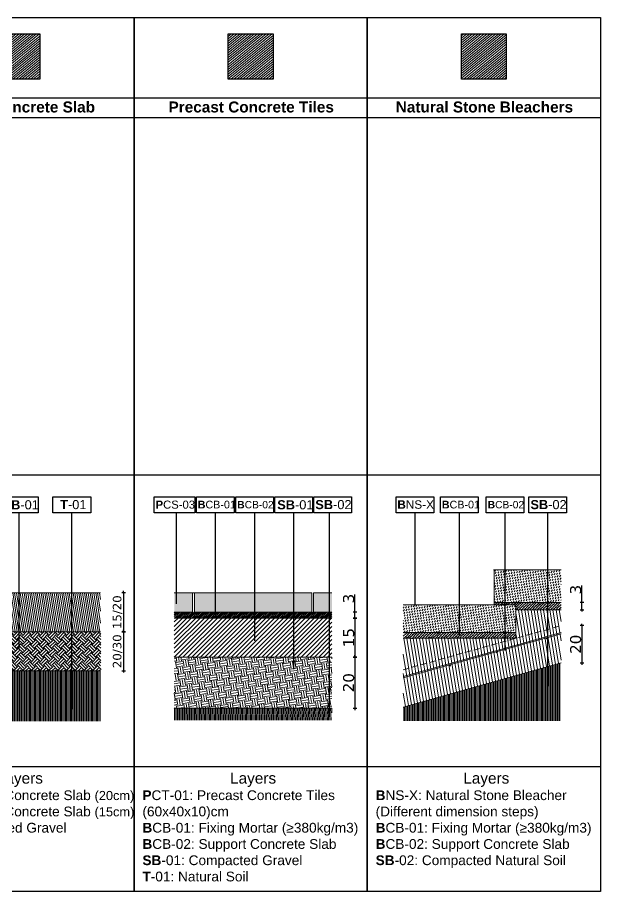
# Model space of a CAD drawing. Header units: metres. Extents: x -3261 to 8022, y -619 to 1849.
# Drawn here: x -1774.6 to -1535.7, y 842.2 to 1200.6 of the extents above; entities that cross this region are included whole.
import ezdxf

# ---------------------------------------------------------------- set-up
doc = ezdxf.new("R2010")
doc.units = ezdxf.units.M
doc.header["$MEASUREMENT"] = 0
doc.header["$PDMODE"] = 34
doc.header["$PDSIZE"] = 1
doc.linetypes.add('HIDDEN', pattern=[0.375, 0.25, -0.125])
for name, color, linetype in [('0-TX-1_25', 7, 'Continuous'), ('01-TX', 7, 'Continuous'), ('02-L-Caratula', 252, 'Continuous'), ('0_Planta_Cotas', 251, 'Continuous'), ('A-KEYPLAN', 7, 'Continuous'), ('A-KEYPLAN_HATCH', 7, 'Continuous'), ('A_TEXT_2', 7, 'Continuous'), ('COTAUX', 7, 'Continuous')]:
    doc.layers.add(name, color=color, linetype=linetype)
for name, color, linetype, lineweight, true_color in [('03-TR-Paviment_06_In-Situ Concrete Slab¡', 7, 'Continuous', 5, 0xe8e6e3), ('03-TR-Paviment_07_Precast Concrete Blocks', 7, 'Continuous', 5, 0xe7ddd0), ('03-TR-Paviment_08_Natural Stone Bleachers', 7, 'Continuous', 5, 0xbcab76), ('03-TR-Paviment_08_Precasted Concrete Blocks', 7, 'Continuous', 5, 0xf7e0cf)]:
    doc.layers.add(name, color=color, linetype=linetype, lineweight=lineweight, true_color=true_color)
for name, color, linetype, lineweight in [('1-CM', 7, 'Continuous', 0), ('2-formigó', 4, 'Continuous', 0), ('2-metall', 5, 'Continuous', 0), ('3-TR Formigó', 252, 'Continuous', 0), ('3-TR Seleccionat', 44, 'Continuous', 0), ('3-TR Tot-u', 37, 'Continuous', 0)]:
    doc.layers.add(name, color=color, linetype=linetype, lineweight=lineweight)
doc.layers.add('EIT_3 TR sorra', color=7, linetype='Continuous', true_color=0xd8ceb0)
doc.styles.add('E500', font='verdana.ttf', dxfattribs={"height": 1})
doc.styles.get("Standard").update_dxf_attribs({"font": 'arial.ttf'})
doc.dimstyles.new('E500', dxfattribs={"dimscale": 0.03, "dimtxt": 30, "dimasz": 1, "dimexe": 0.1, "dimexo": 1, "dimgap": 8, "dimtad": 1, "dimzin": 0, "dimdsep": 46, "dimtxsty": 'E500', "dimblk1": 'LINCOT500', "dimblk2": 'LINCOT500', "dimsah": 1, "dimcen": 0.1, "dimdle": 0.1, "dimse1": 1, "dimse2": 1, "dimclrt": 256, "dimadec": 0, "dimazin": 0, "dimtfac": 0.01538461538461539, "dimtofl": 0, "dimtmove": 0, "dimatfit": 3, "dimldrblk": 'LINCOT500', "dimfxl": 1, "dimtolj": 1, "dimtzin": 0, "dimarcsym": 0})
pattern_1 = [(39.03168665226077, (0, 0), (-0.4723125636019482, 0.5825983541546917), [])]

# ---------------------------------------------------------------- blocks, each defined once
blk = doc.blocks.new('PCS01')
at = {"layer": 'A-KEYPLAN_HATCH'}
blk.add_lwpolyline([(0.0004736707778647542, 0.005476596618362195), (0.01436875248327851, 0.005476596617907448), (0.01436875248327851, -6.11366512970335e-12), (0.0004736707778647542, -5.886291454260117e-12)], close=True, dxfattribs=at)
at = {"layer": 'A_TEXT_2', "insert": (-0.0008830002981907738, 0.004310591516197764), "char_height": 0.002875, "attachment_point": 1}
blk.add_mtext_dynamic_manual_height_columns('\\pi0.00186;{\\fArial|b1|i0|c0|p34;P}CS-01', width=0.01674620840137062, gutter_width=0.01725, heights=[0], dxfattribs=at)
blk = doc.blocks.new('PCS02')
at = {"layer": 'A-KEYPLAN_HATCH'}
blk.add_lwpolyline([(-0.0005425331182777882, 0.005476596624248598), (0.01336875255219638, 0.00547659662379385), (0.01336875255219638, -2.272626531407695e-13), (-0.0005425331182777882, 1.110223024625157e-16)], close=True, dxfattribs=at)
at = {"layer": 'A_TEXT_2', "insert": (-0.001915375827312495, 0.004310591522084167), "char_height": 0.002875, "attachment_point": 1}
blk.add_mtext_dynamic_manual_height_columns('\\pi0.00159;{\\fArial|b1|i0|c0|p34;P}CS-02', width=0.01674620840137062, gutter_width=0.01725, heights=[0], dxfattribs=at)
blk = doc.blocks.new('hatch keyplan 2')
at = {"layer": 'A-KEYPLAN_HATCH'}
blk.add_lwpolyline([(0, 0.005476596624248486), (0.012874798693294, 0.005476596623793739), (0.012874798693294, -2.273736754432321e-13), (0, 0)], close=True, dxfattribs=at)
blk = doc.blocks.new('hatch keyplan')
at = {"layer": 'A-KEYPLAN_HATCH'}
blk.add_blockref('hatch keyplan 2', (1.430579833341536, 0.8521467901477053), dxfattribs=at)
blk = doc.blocks.new('SB-01')
at = {"layer": 'A-KEYPLAN_HATCH'}
blk.add_blockref('hatch keyplan', (-1.430579833341536, -0.8521467901477053), dxfattribs=at)
at = {"layer": 'A_TEXT_2', "insert": (-0.002606513335220794, 0.004355893464980998), "char_height": 0.003125, "attachment_point": 1}
blk.add_mtext_dynamic_manual_height_columns('\\pi0.00339;{\\fArial|b1|i0|c0|p34;SB}-01', width=0.01820240043627241, gutter_width=0.01875, heights=[0], dxfattribs=at)
blk = doc.blocks.new('T-01')
at = {"layer": 'A-KEYPLAN_HATCH'}
blk.add_blockref('hatch keyplan', (-1.430579833341536, -0.8521467901477053), dxfattribs=at)
at = {"layer": 'A_TEXT_2', "insert": (-0.002606513203516147, 0.00441980431227762), "char_height": 0.003125, "attachment_point": 1}
blk.add_mtext_dynamic_manual_height_columns('\\pi0.00506;{\\fArial|b1|i0|c0|p34;T}-01', width=0.01820240043627241, gutter_width=0.01875, heights=[0], dxfattribs=at)
blk = doc.blocks.new('LINCOT500')
for p, q in [((0, -24.99990426003608), (0, 25.00009573996387)), ((9.237055564881302e-13, 9.573996393896778e-05), (25.00000000000128, 9.573996393896778e-05))]:
    blk.add_line(p, q)
at = {"const_width": 4.6875}
blk.add_lwpolyline([(8.838834504061197, -8.838739285639491), (-8.838834876591932, 8.838930393035184)], dxfattribs=at)
at = {"layer": 'COTAUX'}
blk.add_line((0, 0), (-3.124999999999787, 0), dxfattribs=at)
blk = doc.blocks.new('*D169')
at = {"layer": '0_Planta_Cotas', "color": 0, "lineweight": -2, "transparency": 16777216}
blk.add_line((91.23735418824452, -254.4381201315481), (91.23735418824452, -270.378120151012), dxfattribs=at)
at = {"layer": 'Defpoints', "color": 0, "transparency": 16777216}
for p in [(81.79689673021974, -254.4081201315481), (81.79689673021974, -270.408120151012), (91.23735418824452, -270.408120151012)]:
    blk.add_point(p, dxfattribs=at)
at = {"layer": '0_Planta_Cotas', "color": 0, "lineweight": -2, "transparency": 16777216, "xscale": 0.03, "yscale": 0.03, "zscale": 0.03}
for p, rotation in [((91.23735418824452, -254.4081201315481), 90), ((91.23735418824452, -270.408120151012), 270)]:
    blk.add_blockref('LINCOT500', p, dxfattribs=dict(at, rotation=rotation))
at = {"layer": '0_Planta_Cotas', "transparency": 16777216, "insert": (88.81132329502752, -262.4081201412801), "char_height": 1, "width": 0.1098556077904634, "attachment_point": 5, "rotation": 90, "style": 'E500'}
blk.add_mtext('\\A1;{\\H3.5x;15/20}', dxfattribs=at)
blk = doc.blocks.new('*D170')
at = {"layer": '0_Planta_Cotas', "color": 0, "lineweight": -2, "transparency": 16777216}
blk.add_line((91.23735418824474, -270.438120912196), (91.23735418824474, -286.3781203704236), dxfattribs=at)
at = {"layer": 'Defpoints', "color": 0, "transparency": 16777216}
for p in [(81.79689673021974, -270.4081209121961), (81.79689673021974, -286.4081203704236), (91.23735418824474, -286.4081203704236)]:
    blk.add_point(p, dxfattribs=at)
at = {"layer": '0_Planta_Cotas', "color": 0, "lineweight": -2, "transparency": 16777216, "xscale": 0.03, "yscale": 0.03, "zscale": 0.03}
for p, rotation in [((91.23735418824474, -270.4081209121961), 90), ((91.23735418824474, -286.4081203704236), 270)]:
    blk.add_blockref('LINCOT500', p, dxfattribs=dict(at, rotation=rotation))
at = {"layer": '0_Planta_Cotas', "transparency": 16777216, "insert": (88.81132329502773, -278.4081206413098), "char_height": 1, "attachment_point": 5, "rotation": 90, "style": 'E500'}
blk.add_mtext('\\A1;{\\H3.5x;20/30}', dxfattribs=at)
blk = doc.blocks.new('PCB01')
at = {"layer": 'A-KEYPLAN_HATCH'}
blk.add_lwpolyline([(0.0004898421466350555, 0.005476596618362084), (0.01436875248327851, 0.005476596617907337), (0.01436875248327851, -6.113776152005812e-12), (0.0004898421466350555, -5.88640247656258e-12)], close=True, dxfattribs=at)
at = {"layer": 'A_TEXT_2', "insert": (-0.0005212437884620318, 0.004221937593777891), "char_height": 0.00275, "attachment_point": 1}
blk.add_mtext_dynamic_manual_height_columns('\\pi0.00151;{\\fArial|b1|i0|c0|p34;P}CS-03', width=0.01601811238391973, gutter_width=0.0165, heights=[0], dxfattribs=at)
blk = doc.blocks.new('B-CB02')
at = {"layer": 'A-KEYPLAN_HATCH'}
blk.add_blockref('hatch keyplan', (-1.430579833341536, -0.8521467901477053), dxfattribs=at)
at = {"layer": 'A_TEXT_2', "insert": (-0.0007977308478888112, 0.004087061300781514), "char_height": 0.0025, "attachment_point": 1}
blk.add_mtext_dynamic_manual_height_columns('\\pi0.00129;{\\fArial|b1|i0|c0|p34;B}CB-02', width=0.01456192034901793, gutter_width=0.015, heights=[0], dxfattribs=at)
blk = doc.blocks.new('B-CB01')
at = {"layer": 'A-KEYPLAN_HATCH'}
blk.add_blockref('hatch keyplan', (-1.430579833341536, -0.8521467901477052), dxfattribs=at)
at = {"layer": 'A_TEXT_2', "insert": (-0.001159487357616872, 0.00417387037337718), "char_height": 0.002625, "attachment_point": 1}
blk.add_mtext_dynamic_manual_height_columns('\\pi0.00159;{\\fArial|b1|i0|c0|p34;B}CB-01', width=0.01529001636646883, gutter_width=0.01575, heights=[0], dxfattribs=at)
blk = doc.blocks.new('SB-02')
at = {"layer": 'A-KEYPLAN_HATCH'}
blk.add_blockref('hatch keyplan', (-1.430579833341138, -0.8521467901475916), dxfattribs=at)
at = {"layer": 'A_TEXT_2', "insert": (-0.002606513203118243, 0.004419804312391307), "char_height": 0.003125, "attachment_point": 1}
blk.add_mtext_dynamic_manual_height_columns('\\pi0.00311;{\\fArial|b1|i0|c0|p34;SB}-02', width=0.01820240043627241, gutter_width=0.01875, heights=[0], dxfattribs=at)
blk = doc.blocks.new('*D171')
at = {"layer": '0_Planta_Cotas', "color": 0, "lineweight": -2, "transparency": 16777216}
blk.add_line((90.5026914578831, -264.8381202530854), (90.5026914578831, -280.7781202449913), dxfattribs=at)
at = {"layer": 'Defpoints', "color": 0, "transparency": 16777216}
for p in [(81.15259355833595, -264.8081202530855), (81.06223399928294, -280.8081202449912), (90.5026914578831, -280.8081202449912)]:
    blk.add_point(p, dxfattribs=at)
at = {"layer": '0_Planta_Cotas', "color": 0, "lineweight": -2, "transparency": 16777216, "xscale": 0.03, "yscale": 0.03, "zscale": 0.03}
for p, rotation in [((90.5026914578831, -264.8081202530855), 90), ((90.5026914578831, -280.8081202449912), 270)]:
    blk.add_blockref('LINCOT500', p, dxfattribs=dict(at, rotation=rotation))
at = {"layer": '0_Planta_Cotas', "transparency": 16777216, "insert": (87.9582925324297, -272.8081202490383), "char_height": 1, "attachment_point": 5, "rotation": 90, "style": 'E500'}
blk.add_mtext('\\A1;{\\H4.5x;15}', dxfattribs=at)
blk = doc.blocks.new('*D172')
at = {"layer": '0_Planta_Cotas', "color": 0, "lineweight": -2, "transparency": 16777216}
blk.add_line((90.50269145788333, -280.8381202449912), (90.50269145788334, -301.7781202077853), dxfattribs=at)
at = {"layer": 'Defpoints', "color": 0, "transparency": 16777216}
for p in [(81.06223399928294, -280.8081202449912), (81.0622339998292, -301.8081202077852), (90.50269145788334, -301.8081202077852)]:
    blk.add_point(p, dxfattribs=at)
at = {"layer": '0_Planta_Cotas', "color": 0, "lineweight": -2, "transparency": 16777216, "xscale": 0.03, "yscale": 0.03, "zscale": 0.03}
for p, rotation in [((90.50269145788333, -280.8081202449912), 90), ((90.50269145788334, -301.8081202077852), 270)]:
    blk.add_blockref('LINCOT500', p, dxfattribs=dict(at, rotation=rotation))
at = {"layer": '0_Planta_Cotas', "transparency": 16777216, "insert": (87.91900441960252, -291.3081202263882), "char_height": 1, "width": 0.2033254247487074, "attachment_point": 5, "rotation": 90, "style": 'E500'}
blk.add_mtext('\\A1;{\\H4.5x;20}', dxfattribs=at)
blk = doc.blocks.new('*D173')
at = {"layer": '0_Planta_Cotas', "color": 0, "lineweight": -2, "transparency": 16777216}
for p, q in [((90.5026914578831, -262.4081200363512), (90.5026914578831, -255.0857495385215)), ((90.5026914578831, -264.7781202530775), (90.5026914578831, -262.4381200363512))]:
    blk.add_line(p, q, dxfattribs=at)
at = {"layer": 'Defpoints', "color": 0, "transparency": 16777216}
for p in [(81.0622340005496, -264.8081202530774), (81.08489387274793, -262.4081200363512), (90.5026914578831, -264.8081202530774)]:
    blk.add_point(p, dxfattribs=at)
at = {"layer": '0_Planta_Cotas', "color": 0, "lineweight": -2, "transparency": 16777216, "xscale": 0.03, "yscale": 0.03, "zscale": 0.03}
for p, rotation in [((90.5026914578831, -262.4081200363512), 90), ((90.5026914578831, -264.8081202530774), 270)]:
    blk.add_blockref('LINCOT500', p, dxfattribs=dict(at, rotation=rotation))
at = {"layer": '0_Planta_Cotas', "transparency": 16777216, "insert": (87.91900441960229, -256.8081202571245), "char_height": 1, "attachment_point": 5, "rotation": 90, "style": 'E500'}
blk.add_mtext('\\A1;{\\H4.5x;3}', dxfattribs=at)
blk = doc.blocks.new('*D174')
at = {"layer": '0_Planta_Cotas', "color": 0, "lineweight": -2, "transparency": 16777216}
for p, q in [((87.9673007744187, -258.3895964770713), (87.9673007744187, -251.4207314669974)), ((87.9673007744187, -261.3595964770801), (87.9673007744187, -258.4195964770713))]:
    blk.add_line(p, q, dxfattribs=at)
at = {"layer": 'Defpoints', "color": 0, "transparency": 16777216}
for p in [(79.43128202588494, -261.3895964770801), (79.61720287510914, -258.3895964770713), (87.9673007744187, -261.3895964770801)]:
    blk.add_point(p, dxfattribs=at)
at = {"layer": '0_Planta_Cotas', "color": 0, "lineweight": -2, "transparency": 16777216, "xscale": 0.03, "yscale": 0.03, "zscale": 0.03}
for p, rotation in [((87.9673007744187, -258.3895964770713), 90), ((87.9673007744187, -261.3895964770801), 270)]:
    blk.add_blockref('LINCOT500', p, dxfattribs=dict(at, rotation=rotation))
at = {"layer": '0_Planta_Cotas', "transparency": 16777216, "insert": (85.38361373613789, -253.1431021856005), "char_height": 1, "attachment_point": 5, "rotation": 90, "style": 'E500'}
blk.add_mtext('\\A1;{\\H4.5x;3}', dxfattribs=at)
blk = doc.blocks.new('*D175')
at = {"layer": '0_Planta_Cotas', "color": 0, "lineweight": -2, "transparency": 16777216}
blk.add_line((87.96730077441833, -267.9341939924143), (87.96730077441833, -283.1657714408123), dxfattribs=at)
at = {"layer": 'Defpoints', "color": 0, "transparency": 16777216}
for p in [(79.43128202588494, -267.9041939924143), (79.5268433163649, -283.1957714408122), (87.96730077441833, -283.1957714408122)]:
    blk.add_point(p, dxfattribs=at)
at = {"layer": '0_Planta_Cotas', "color": 0, "lineweight": -2, "transparency": 16777216, "xscale": 0.03, "yscale": 0.03, "zscale": 0.03}
for p, rotation in [((87.96730077441833, -267.9041939924143), 90), ((87.96730077441833, -283.1957714408122), 270)]:
    blk.add_blockref('LINCOT500', p, dxfattribs=dict(at, rotation=rotation))
at = {"layer": '0_Planta_Cotas', "transparency": 16777216, "insert": (85.38361373613752, -275.5499827166132), "char_height": 1, "attachment_point": 5, "rotation": 90, "style": 'E500'}
blk.add_mtext('\\A1;{\\H4.5x;20}', dxfattribs=at)
blk = doc.blocks.new('Ficha técnica P_07')
at = {"layer": '03-TR-Paviment_06_In-Situ Concrete Slab¡', "linetype": 'Continuous'}
h = blk.add_hatch(dxfattribs=at)
h.set_pattern_fill('ANSI31', color=256, scale=6, angle=-5.968313347739229)
h.set_pattern_definition(pattern_1)
h.paths.add_polyline_path([(38.60341540301081, -25.27041082219308), (56.95463819801128, -25.2704098232215), (56.95463920472505, -43.75392342992224), (38.60341640972459, -43.75392442835449)])
at = {"layer": '03-TR-Paviment_06_In-Situ Concrete Slab¡'}
h = blk.add_hatch(dxfattribs=at)
h.set_pattern_fill('ANSI31', color=256, scale=0.24, angle=234.1752438963392, style=0)
h.set_pattern_definition([(279.1752438963392, (-35285866.91538367, -52067423.28551557), (0.7522504032996635, 0.1215044473897709), [])])
h.paths.add_polyline_path([(17.15388015047483, -254.4081208815999), (17.15388015047483, -270.4081200996149), (81.79689673021971, -270.4081201472223), (81.79689673021949, -254.4081209624643)])
at = {"layer": '3-TR Seleccionat'}
h = blk.add_hatch(dxfattribs=at)
h.set_pattern_fill('ANSI31', color=256, scale=0.16, angle=45, style=0)
h.set_pattern_definition([(90, (-140.0669313567096, 245.8421304473286), (-0.508, 1.040834085586084e-16), [])])
h.paths.add_polyline_path([(17.15388015047483, -286.4081210036509), (17.15388015047483, -307.1020881038003), (81.79689673021971, -307.1020881038002), (81.79689673021971, -286.4081199759231)])
at = {"layer": '3-TR Tot-u'}
h = blk.add_hatch(dxfattribs=at)
h.set_pattern_fill('EARTH', color=256, scale=0.4, angle=-80.8247561036608, style=0)
h.set_pattern_definition([(44.99999999520011, (-21562453.83270782, 59084705.29365533), (3.009248406016241e-10, 3.592102448427661), [2.54, -2.54]), (44.99999999520011, (-21562454.50622704, 59084705.96717453), (3.009248406016241e-10, 3.592102448427661), [2.54, -2.54]), (44.99999999520011, (-21562455.17974624, 59084706.64069373), (3.009248406016241e-10, 3.592102448427661), [2.54, -2.54]), (134.9999999952001, (-21562455.17974624, 59084707.08970655), (-3.592102448427661, 3.009248406016241e-10), [2.54, -2.54]), (134.9999999952001, (-21562454.50622704, 59084707.76322576), (-3.592102448427661, 3.009248406016241e-10), [2.54, -2.54]), (134.9999999952001, (-21562453.83270782, 59084708.43674497), (-3.592102448427661, 3.009248406016241e-10), [2.54, -2.54])])
h.paths.add_polyline_path([(17.15388015047483, -270.4081200081419), (17.15388015047483, -286.4081210229402), (81.79689673021949, -286.4081200457565), (81.79689673021949, -270.4081197344893)])
at = {"layer": '0-TX-1_25', "elevation": 0.03247032720322175}
for points in [[(48.46730373910668, -277.4716231437797), (48.46730373910668, -221.697676889091)], [(70.04396489588612, -302.2107863722795), (70.04396489588612, -221.697676889091)], [(25.3253574352957, -260.318430743866), (25.32535743506357, -228.2695928380482)]]:
    blk.add_lwpolyline(points, dxfattribs=at)
at = {"layer": '02-L-Caratula'}
for points in [[(95.55805393646006, -18.51216679201207), (95.55805393646006, -376.9442998123841), (0, -376.9442998124814), (0, -18.51216679201201)], [(0, -18.51216679201207), (95.55805393646006, -18.51216679201207)], [(0, -51.51216679201207), (95.55805393646006, -51.51216679201207)], [(0, -59.51216679201207), (95.55805393646006, -59.51216679201207)], [(0, -206.0121667920121), (95.55805393646006, -206.0121667920121)], [(0, -325.6533316745667), (95.55805393646006, -325.6533316745667)]]:
    blk.add_lwpolyline(points, dxfattribs=at)
at = {"layer": '1-CM'}
blk.add_line((17.15388015047483, -286.4081196452928, -0.10561942653216), (81.79689673021971, -286.4081203704235, -0.10561942653216), dxfattribs=at)
at = {"layer": '2-formigó'}
for p, q in [((81.79689673021971, -254.408120131548, -0.10561942653216), (17.15388015047483, -254.4081200462597, -0.10561942653216)), ((81.79689673021971, -254.4081209697383, -0.10561942653216), (17.15388015047483, -254.40812088445, -0.10561942653216)), ((81.79689673021971, -270.4081201510119, -0.10561942653216), (17.15388015047483, -270.4081200958253, -0.10561942653216)), ((81.79689673021971, -270.408120912196, -0.10561942653216), (17.15388015047483, -270.408120912196, -0.10561942653216))]:
    blk.add_line(p, q, dxfattribs=at)
at = {"layer": 'A-KEYPLAN'}
blk.add_lwpolyline([(38.60341540280857, -25.27041082145201), (56.95463819821353, -25.27040982396256), (56.95463920452281, -43.75392342918117), (38.60341640992684, -43.75392442909556)], close=True, dxfattribs=at)
at = {"color": 244, "true_color": 0x991b1e}
for name, p, xscale, yscale, zscale in [('SB-01', (40.7424245231354, -221.6976768889545, 0.03247032720322175), 1199.999999999206, 1199.999999999206, 1199.999999999206), ('T-01', (62.31908567991483, -221.6976768889545, 0.03247032720322175), 1199.999999999206, 1199.999999999206, 1199.999999999206), ('PCS02', (17.60047827659116, -228.269592837912, 0.03247032720322175), 1199.999991067185, 1199.999991067185, 1199.999991067185)]:
    blk.add_blockref(name, p, dxfattribs=dict(at, xscale=xscale, yscale=yscale, zscale=zscale))
at = {"layer": 'A-KEYPLAN_HATCH', "xscale": 1199.999999999206, "yscale": 1199.999999999206, "zscale": 1199.999999999206}
blk.add_blockref('PCS01', (16.40047812444194, -221.697676930808, 0.03247032720322175), dxfattribs=at)
at = {"layer": '01-TX', "attachment_point": 1, "rotation": 2.668042644536231e-08}
for s, width, insert, char_height in [('\\pi12.92083;{\\fArial|b1|i0|c0|p34;In Situ Concrete Slab}', 88.39349454635392, (3.414559406272474, -52.96725788558706), 4.5), ('\\pi35.91163,t80.91163;Layers', 89.9890215274158, (3.414559406277021, -328.2000644198506), 4.5), ('{\\fArial|b1|i0|c0|p34;P}CS-01: In Situ Concrete Slab {\\H0.9375x;(20cm) \\P\\fArial|b1|i0|c0|p34;\\H1.06667x;P}CS-02: In Situ Concrete Slab {\\H0.9375x;(15cm)\\P\\fArial|b1|i0|c0|p34;\\H1.06667x;SB}-01: Compacted Gravel\\P{\\fArial|b1|i0|c0|p34;T}-01: Natural Soil', 94.28776509333188, (2.33987395912618, -335.4500644198506), 4)]:
    blk.add_mtext_dynamic_manual_height_columns(s, width=width, gutter_width=1, heights=[0], dxfattribs=dict(at, insert=insert, char_height=char_height))
at = {"layer": '0_Planta_Cotas'}
dim = blk.add_linear_dim(base=(91.23735418824452, -270.408120151012, -0.10561942653216), p1=(81.79689673021971, -254.408120131548, -0.10561942653216), p2=(81.79689673021971, -270.4081201510119, -0.10561942653216), angle=90, text='{\\H3.5x;15/20}', dimstyle='E500', dxfattribs=at)
dim.commit()
dim.dimension.update_dxf_attribs({"geometry": '*D169', "text_midpoint": (91.23735418824444, -262.4081201412801, -0.10561942653216), "dimtype": 160})
dim = blk.add_linear_dim(base=(91.23735418824474, -286.4081203704236, -0.10561942653216), p1=(81.79689673021971, -270.408120912196, -0.10561942653216), p2=(81.79689673021971, -286.4081203704235, -0.10561942653216), angle=90, text='{\\H3.5x;20/30}', dimstyle='E500', override={"dimtmove": 1}, dxfattribs=at)
dim.commit()
dim.dimension.update_dxf_attribs({"geometry": '*D170', "text_midpoint": (88.81132329502773, -278.4081206413098, -0.10561942653216)})
blk = doc.blocks.new('Ficha técnica P_08')
at = {"layer": '03-TR-Paviment_07_Precast Concrete Blocks'}
h = blk.add_hatch(color=256, dxfattribs=at)
h.dxf.hatch_style = 1
h.paths.add_polyline_path([(16.46391840770002, -254.4081201315971), (16.46391840770002, -262.4081198867359), (23.97440604084591, -262.4081198736208), (23.97440602687607, -254.4081201315971)])
h = blk.add_hatch(color=256, dxfattribs=at)
h.dxf.hatch_style = 1
h.paths.add_polyline_path([(72.77440614022385, -254.4081201776103), (24.77440614022385, -254.4081201776103), (24.77440611694078, -262.408120003453), (72.77440615419368, -262.4081199196339)])
h = blk.add_hatch(color=256, dxfattribs=at)
h.dxf.hatch_style = 1
h.paths.add_polyline_path([(81.0848938727479, -262.4081200363511), (81.0848938727479, -254.4081202236233), (73.57440625357162, -254.4081202236234), (73.57440623028856, -262.4081200494661)])
at = {"layer": '03-TR-Paviment_08_Precasted Concrete Blocks', "linetype": 'Continuous'}
h = blk.add_hatch(dxfattribs=at)
h.set_pattern_fill('ANSI31', color=256, scale=6, angle=-5.968313347739229)
h.set_pattern_definition(pattern_1)
h.paths.add_polyline_path([(38.603415400182, -25.27041082219308), (56.95463819518247, -25.2704098232215), (56.95463920755387, -43.75392342992224), (38.6034164125534, -43.75392442835449)])
at = {"layer": '3-TR Formigó'}
h = blk.add_hatch(dxfattribs=at)
h.set_pattern_fill('ANSI31', color=256, scale=4, style=0)
h.set_pattern_definition([(45, (269984.9318929564, -738380.930217382), (-0.3535533905932738, 0.3535533905932738), [])])
h.paths.add_polyline_path([(16.46391840304307, -262.4081199602645), (16.46391840771912, -264.8081202478885), (81.08489387276745, -264.8081202478884), (81.0848938680914, -262.4081199628224)])
h = blk.add_hatch(dxfattribs=at)
h.set_pattern_fill('ANSI31', color=256, scale=0.4, angle=-125.8247561036608, style=0)
h.set_pattern_definition([(44.99999999520011, (35816.00791535973, 11829.27445437767), (-0.8980256120316841, 0.8980256121821464), [])])
h.paths.add_polyline_path([(16.46391840769979, -264.808120254883), (16.46391840769979, -280.8081202394503), (81.08489387274813, -280.8081202394502), (81.08489387274813, -264.8081202574409)])
at = {"layer": '3-TR Seleccionat'}
h = blk.add_hatch(dxfattribs=at)
h.set_pattern_fill('ANSI31', color=256, scale=0.16, angle=45, style=0)
h.set_pattern_definition([(90, (-35286271.62124979, -52067214.20390525), (-0.508, 1.040834085586084e-16), [])])
h.paths.add_polyline_path([(16.46391840769979, -301.8081202077851), (16.46391840769979, -306.619067124456), (81.0848938727479, -306.6190671244561), (81.0848938727479, -301.8081202077851)])
at = {"layer": '3-TR Tot-u'}
h = blk.add_hatch(dxfattribs=at)
h.set_pattern_fill('EARTH', color=256, scale=0.4, angle=-80.8247561036608, style=0)
h.set_pattern_definition([(279.1752438963392, (-169.5755947504174, -296.8081202077851), (2.912516168964781, -2.102486519699643), [2.54, -2.54]), (279.1752438963392, (-168.6352817464601, -296.6562396473423), (2.912516168964781, -2.102486519699643), [2.54, -2.54]), (279.1752438963392, (-167.6949687425029, -296.5043590868995), (2.912516168964781, -2.102486519699643), [2.54, -2.54]), (9.175243896339197, (-167.330904219484, -296.7671699076132), (2.102486519699643, 2.912516168964781), [2.54, -2.54]), (9.175243896339197, (-167.1790236636978, -297.7074829115704), (2.102486519699643, 2.912516168964781), [2.54, -2.54]), (9.175243896339197, (-167.027143103255, -298.6477959155277), (2.102486519699643, 2.912516168964781), [2.54, -2.54])])
h.paths.add_polyline_path([(16.46391840769979, -280.8081202444015), (16.46391840769979, -301.8081201888581), (81.0848938727479, -301.8081202267121), (81.0848938727479, -280.8081153462635), (74.45440472060568, -280.8081147171727), (74.45440631780843, -280.8081202580765)])
at = {"layer": '0-TX-1_25', "elevation": -0.10561942653216}
for points in [[(17.42170457389625, -258.9583000344978), (17.42170457389602, -221.6976768887366)], [(33.26957674410652, -221.6976768891462), (33.26957674410652, -263.7441320982762)], [(49.41649275260465, -274.1627135465355), (49.41649275260443, -221.6976768887366)], [(65.4415040083536, -285.8006523152258), (65.44150400835338, -221.6976768887366)], [(80.01935897901899, -303.8984164800495), (80.01935897901876, -221.6976768887366)]]:
    blk.add_lwpolyline(points, dxfattribs=at)
at = {"layer": '02-L-Caratula'}
for points in [[(95.55805393646006, -18.51216679201207), (95.55805393646006, -376.9442998123841), (0, -376.9442998124814), (0, -18.51216679201201)], [(0, -18.51216679201206), (95.55805393646006, -18.51216679201206)], [(0, -51.51216679201207), (95.55805393646006, -51.51216679201207)], [(0, -59.51216679201207), (95.55805393646006, -59.51216679201207)], [(0, -206.0121667920121), (95.55805393646006, -206.0121667920121)], [(0, -325.6533316745667), (95.55805393646006, -325.6533316745667)]]:
    blk.add_lwpolyline(points, dxfattribs=at)
at = {"layer": '1-CM'}
blk.add_line((81.0848938727479, -301.8081202077851, -0.10561942653216), (16.46391840769979, -301.8081202077851, -0.10561942653216), dxfattribs=at)
at = {"layer": '2-formigó'}
for p, q in [((81.0848938727479, -264.80812025308, -0.10561942653216), (16.46391840769979, -264.8081202479642, -0.10561942653216)), ((81.0848938727479, -280.8081202449938, -0.10561942653216), (16.46391840769979, -280.8081202373201, -0.10561942653216))]:
    blk.add_line(p, q, dxfattribs=at)
at = {"layer": '2-formigó', "elevation": -0.10561942653216}
for points in [[(23.97440602687607, -254.4081201315971), (16.46391840769979, -254.4081201315971)], [(16.46391840769979, -262.4081198867358), (23.97440604084591, -262.4081198736208), (23.97440612550895, -254.4081201790073)], [(24.77440614022385, -254.4081201776103), (23.97440612550895, -254.4081201790073)], [(72.77440614022385, -254.4081201776103), (24.77440614022385, -254.4081201776103), (24.77440611694078, -262.408120003453), (72.77440615419368, -262.4081199196339), (72.77440623887128, -254.4081202250204)], [(81.0848938727479, -254.4081202236234), (73.57440625357162, -254.4081202236234), (73.57440623028856, -262.4081200494661), (81.0848938727479, -262.4081200363511)]]:
    blk.add_lwpolyline(points, dxfattribs=at)
at = {"layer": 'A-KEYPLAN'}
blk.add_lwpolyline([(38.60341540280857, -25.27041082145201), (56.95463819821353, -25.27040982396256), (56.95463920452281, -43.75392342918117), (38.60341640992684, -43.75392442909556)], close=True, dxfattribs=at)
at = {"color": 244, "true_color": 0x991b1e}
for name, p, xscale, yscale, zscale in [('B-CB01', (25.54469752837401, -221.6976768890099, -0.10561942653216), 1199.999999962123, 1199.999999962123, 1199.999999962123), ('B-CB02', (41.69161353687181, -221.6976768886001, -0.10561942653216), 1199.999999962123, 1199.999999962123, 1199.999999962123), ('SB-01', (57.71662479262081, -221.6976768886002, -0.10561942653216), 1199.999999962124, 1199.999999962124, 1199.999999962124), ('SB-02', (73.65225358600664, -221.6976768887366, -0.10561942653216), 1199.999999962115, 1199.999999962115, 1199.999999962115)]:
    blk.add_blockref(name, p, dxfattribs=dict(at, xscale=xscale, yscale=yscale, zscale=zscale))
at = {"layer": 'A-KEYPLAN_HATCH', "xscale": 1199.999999962116, "yscale": 1199.999999962116, "zscale": 1199.999999962116}
blk.add_blockref('PCB01', (7.631120180891628, -221.6976768814002, -0.10561942653216), dxfattribs=at)
at = {"layer": '01-TX', "attachment_point": 1, "rotation": 2.668042644536231e-08}
for s, width, insert, char_height in [('\\pi10.68464;{\\fArial|b1|i0|c0|p34;Precast Concrete Tiles}', 88.39349454635392, (3.414559406272474, -52.96725788558706), 4.5), ('\\pi35.91163,t80.91163;Layers', 89.9890215274158, (3.414559406277021, -328.2000644198506), 4.5), ('{\\fArial|b1|i0|c0|p34;P}CT-01: Precast Concrete Tiles ^I    (60x40x10)cm\\P{\\fArial|b1|i0|c0|p34;B}CB-01: Fixing Mortar (≥380kg/m3) \\P{\\fArial|b1|i0|c0|p34;B}CB-02: Support Concrete Slab\\P{\\fArial|b1|i0|c0|p34;SB}-01: Compacted Gravel\\P{\\fArial|b1|i0|c0|p34;T}-01: Natural Soil', 89.9890215274158, (3.414559406277021, -335.4500644198506), 4)]:
    blk.add_mtext_dynamic_manual_height_columns(s, width=width, gutter_width=1, heights=[0], dxfattribs=dict(at, insert=insert, char_height=char_height))
at = {"layer": '0_Planta_Cotas'}
for base, p1, p2, text, picture, middle in [((90.5026914578831, -264.8081202530774, -0.10561942653216), (81.0848938727479, -262.4081200363511, -0.10561942653216), (81.06223400054957, -264.8081202530773, -0.10561942653216), '{\\H4.5x;3}', '*D173', (90.50269145788302, -256.8081202571245, -0.10561942653216)), ((90.5026914578831, -280.8081202449912, -0.10561942653216), (81.15259355833592, -264.8081202530853, -0.10561942653216), (81.06223399928291, -280.8081202449911, -0.10561942653216), '{\\H4.5x;15}', '*D171', (90.50269145788302, -272.8081202490383, -0.10561942653216))]:
    dim = blk.add_linear_dim(base=base, p1=p1, p2=p2, angle=90, text=text, dimstyle='E500', dxfattribs=at)
    dim.commit()
    dim.dimension.update_dxf_attribs({"geometry": picture, "text_midpoint": middle, "dimtype": 160})
dim = blk.add_linear_dim(base=(90.50269145788334, -301.8081202077852, -0.10561942653216), p1=(81.06223399928291, -280.8081202449911, -0.10561942653216), p2=(81.06223399982917, -301.8081202077851, -0.10561942653216), angle=90, text='{\\H4.5x;20}', dimstyle='E500', override={"dimtmove": 1}, dxfattribs=at)
dim.commit()
dim.dimension.update_dxf_attribs({"geometry": '*D172', "text_midpoint": (87.91900441960252, -291.3081202263882, -0.10561942653216)})
blk = doc.blocks.new('Ficha técnica P_09')
at = {"layer": '03-TR-Paviment_08_Natural Stone Bleachers', "linetype": 'Continuous'}
h = blk.add_hatch(dxfattribs=at)
h.set_pattern_fill('ANSI31', color=256, scale=6, angle=-5.968313347739229)
h.set_pattern_definition(pattern_1)
h.paths.add_polyline_path([(38.60341540611008, -25.27041082219308), (56.95463820111055, -25.2704098232215), (56.95463920162579, -43.75392342992224), (38.60341640662532, -43.75392442835449)])
at = {"layer": '03-TR-Paviment_08_Natural Stone Bleachers'}
h = blk.add_hatch(dxfattribs=at)
h.set_pattern_fill('DASH', color=256, scale=0.24, angle=234, style=0, double=1)
h.set_pattern_definition([(234, (-8560.88409938759, -4464.301711571288), (0.1685785874668452, -1.064363311960575), [0.762, -0.762])])
h.paths.add_polyline_path([(79.43128202588491, -258.3895964770712), (79.43128202588491, -244.9897141818819), (51.99620010327226, -244.9897141818819), (51.99620010327226, -258.3895964770712)])
h = blk.add_hatch(dxfattribs=at)
h.set_pattern_fill('DASH', color=256, scale=0.24, angle=234, style=0, double=1)
h.set_pattern_definition([(234, (-8656.895148576568, -4489.995384027936), (0.1685785874668452, -1.064363311960575), [0.762, -0.762])])
h.paths.add_polyline_path([(14.7073516997109, -259.4426469295199), (14.7073516997109, -270.64120190522), (60.82776996010534, -270.6081624597737), (60.82776996010534, -259.40960748408)])
at = {"layer": '2-metall'}
h = blk.add_hatch(color=256, dxfattribs=at)
edge = h.paths.add_edge_path()
edge.add_arc((73.5898535192132, -273.1086861615931), 0.24, 0, 360)
h = blk.add_hatch(color=256, dxfattribs=at)
edge = h.paths.add_edge_path()
edge.add_arc((73.5898535192132, -273.1086861615931), 0.24, 15.61423291381961, 375.6142329138196)
h = blk.add_hatch(color=256, dxfattribs=at)
edge = h.paths.add_edge_path()
edge.add_arc((53.05215267768972, -278.8484151978355), 0.24, 0, 360)
h = blk.add_hatch(color=256, dxfattribs=at)
edge = h.paths.add_edge_path()
edge.add_arc((33.79025138099996, -284.2315928899352), 0.24, 0, 360)
at = {"layer": '3-TR Formigó'}
h = blk.add_hatch(dxfattribs=at)
h.set_pattern_fill('ANSI31', color=256, scale=0.4, angle=-125.8247561036608, style=0)
h.set_pattern_definition([(279.1752438963392, (-6050.676577247196, -4199.74636058332), (1.253750672166106, 0.2025074123162846), [])])
h.paths.add_polyline_path([(14.70735169971067, -273.083268933713), (14.7073516997109, -301.2783618002559), (79.43128202588491, -283.1897830162154), (79.43128202588503, -261.3996019805801), (60.82776996010523, -261.3996019805799), (61.06546076629047, -273.083268933713)])
at = {"layer": '3-TR Seleccionat'}
h = blk.add_hatch(dxfattribs=at)
h.set_pattern_fill('ANSI31', color=256, scale=0.16, angle=45, style=0)
h.set_pattern_definition([(90, (-6050.676577247196, -4199.74636058332), (-0.508, 0), [])])
h.paths.add_polyline_path([(14.70735169971067, -301.2783618002561), (14.70735169971067, -306.9003541982547), (79.43128202588491, -306.9003541982547), (79.43128202588491, -283.1897830162151)])
at = {"layer": 'EIT_3 TR sorra'}
h = blk.add_hatch(dxfattribs=at)
h.set_pattern_fill('ANSI36', color=256, scale=0.24, style=0, double=1)
h.set_pattern_definition([(45, (-8619.57610353062, -4476.301711571303), (0.404111525448112, 1.481742259976411), [1.905, -0.381, 0, -0.381])])
h.paths.add_polyline_path([(52.01129842448347, -258.3895964770712), (52.02763717669669, -259.4159116660005), (60.82776996010534, -259.40960748408), (60.82776996010534, -261.4043332809389), (79.4334491925725, -261.4043332809389), (79.4161837046737, -258.3895964770712)])
h = blk.add_hatch(dxfattribs=at)
h.set_pattern_fill('ANSI36', color=256, scale=0.24, style=0, double=1)
h.set_pattern_definition([(45, (-8656.895148576568, -4489.995384027936), (0.404111525448112, 1.481742259976411), [1.905, -0.381, 0, -0.381])])
h.paths.add_polyline_path([(14.7073516997109, -270.6832689337189), (14.7073516997109, -273.083268933713), (60.8996942402041, -273.083268933713), (60.8996942402041, -270.6832689337189)])
at = {"layer": '0-TX-1_25', "elevation": -0.10561942653216}
for points in [[(19.56438322400868, -259.4324100115499), (19.55685727561649, -221.6976768887994)], [(37.72888211818963, -272.060434544908), (37.73023794077858, -221.697920590171)], [(56.48072834779236, -278.109628389916), (56.48208417038131, -221.6976768887557)], [(73.96465802235093, -292.687672612723), (73.96601384493988, -221.6976768887557)]]:
    blk.add_lwpolyline(points, dxfattribs=at)
at = {"layer": '02-L-Caratula'}
for points in [[(95.55805393646006, -18.51216679201207), (95.55805393646006, -376.9442998123841), (0, -376.9442998124814), (0, -18.51216679201201)], [(0, -18.51216679201207), (95.55805393646006, -18.51216679201207)], [(0, -51.51216679201207), (95.55805393646006, -51.51216679201207)], [(0, -59.51216679201207), (95.55805393646006, -59.51216679201207)], [(0, -206.0121667920121), (95.55805393646006, -206.0121667920121)], [(0, -325.6533316745667), (95.55805393646006, -325.6533316745667)]]:
    blk.add_lwpolyline(points, dxfattribs=at)
at = {"layer": '1-CM'}
blk.add_line((51.99620010327226, -258.3895964770712, -0.10561942653216), (51.99693534403192, -259.4159336599798, -0.10561942653216), dxfattribs=at)
at = {"layer": '1-CM', "elevation": -0.10561942653216}
for points in [[(51.75850929708713, -244.9897141818819), (79.43128202588491, -244.9897141818819)], [(51.99620010327226, -258.3895964770712), (51.99620010327226, -244.9897141818819), (79.43128202588491, -244.9897141818819)], [(14.7073516997109, -259.4426469295199), (60.82776996010534, -259.40960748408), (60.82776996010534, -270.6832689337189), (14.7073516997109, -270.699788656442)], [(79.43128202588491, -258.3895964770712), (51.99620010327226, -258.3895964770712)], [(79.43128202588491, -261.38959647708), (60.82776996010534, -261.40960748408)], [(14.7073516997109, -273.083268933713), (60.8996942402041, -273.083268933713), (60.8996942402041, -270.6832689337189), (14.7073516997109, -270.6832689337189)], [(14.7073516997109, -301.278361800256), (79.43128202588491, -283.1897830162151)]]:
    blk.add_lwpolyline(points, dxfattribs=at)
at = {"layer": '1-CM', "linetype": 'HIDDEN', "ltscale": 10, "elevation": -0.10561942653216}
blk.add_lwpolyline([(14.70735169971091, -285.9927727764551), (79.43128202588491, -267.9041939924142)], dxfattribs=at)
at = {"layer": '2-metall'}
for p, q in [((79.43128202588491, -270.7299624899597, -0.10561942653216), (64.39116606040943, -274.9332659851516, -0.10561942653216)), ((79.43128202588491, -271.2283553153471, -0.10561942653216), (64.58608290444272, -275.3771848521155, -0.10561942653216)), ((64.39116606040943, -274.9332659851516, -0.10561942653216), (14.7073516997109, -288.8185412739938, -0.10561942653216)), ((64.52036241641645, -275.3955519416795, -0.10561942653216), (14.7073516997109, -289.3169340993849, -0.10561942653216))]:
    blk.add_line(p, q, dxfattribs=at)
for centre in [(73.5898530679874, -273.1086845470873, -0.10561942653216), (73.5898535192132, -273.1086861615931, -0.10561942653216), (73.5898535192132, -273.1086861615931, -0.10561942653216), (53.05215222646393, -278.8484135833296, -0.10561942653216), (53.05215267768972, -278.8484151978355, -0.10561942653216), (53.05215267768972, -278.8484151978355, -0.10561942653216), (33.79025092977417, -284.2315912754148, -0.10561942653216), (33.79025138099996, -284.2315928899352, -0.10561942653216)]:
    blk.add_circle(centre, 0.24, dxfattribs=at)
at = {"layer": 'A-KEYPLAN'}
blk.add_lwpolyline([(38.60341540280857, -25.27041082145201), (56.95463819821353, -25.27040982396256), (56.95463920452281, -43.75392342918117), (38.60341640992684, -43.75392442909556)], close=True, dxfattribs=at)
at = {"color": 244, "true_color": 0x991b1e}
for name, p, xscale, yscale, zscale in [('B-CB01', (30.00535872504607, -221.6979205898983, -0.10561942653216), 1199.999999962116, 1199.999999962116, 1199.999999962116), ('B-CB02', (48.75720495464879, -221.6976768886192, -0.10561942653216), 1199.999999962116, 1199.999999962116, 1199.999999962116), ('SB-02', (66.24113462872988, -221.6976768887556, -0.10561942653216), 1199.999999962115, 1199.999999962115, 1199.999999962115)]:
    blk.add_blockref(name, p, dxfattribs=dict(at, xscale=xscale, yscale=yscale, zscale=zscale))
at = {"layer": 'A-KEYPLAN_HATCH', "xscale": 1199.999999962116, "yscale": 1199.999999962116, "zscale": 1199.999999962116}
blk.add_blockref('hatch keyplan', (-1704.863821124262, -1244.277693297907, -0.10561942653216), dxfattribs=at)
at = {"layer": '01-TX', "attachment_point": 1, "rotation": 2.668042644536231e-08}
for s, width, insert, char_height in [('\\pi8.2474;{\\fArial|b1|i0|c0|p34;Natural Stone Bleachers}', 88.39349454635392, (3.414559406272474, -52.96725788558705), 4.5), ('\\pi35.91163,t80.91163;Layers', 89.9890215274158, (3.414559406277021, -328.2000644198506), 4.5), ('{\\fArial|b1|i0|c0|p34;B}NS-X: Natural Stone Bleacher ^I^I  (Different dimension steps)\\P{\\fArial|b1|i0|c0|p34;B}CB-01: Fixing Mortar (≥380kg/m3)\\P{\\fArial|b1|i0|c0|p34;B}CB-02: Support Concrete Slab\\P{\\fArial|b1|i0|c0|p34;SB}-02: Compacted Natural Soil', 89.9890215274158, (3.414559406277021, -335.4500644198506), 4)]:
    blk.add_mtext_dynamic_manual_height_columns(s, width=width, gutter_width=1, heights=[0], dxfattribs=dict(at, insert=insert, char_height=char_height))
at = {"layer": 'A_TEXT_2', "insert": (9.572378378975944, -216.5288353266057, -0.10561942653216), "char_height": 3.449999999891082, "attachment_point": 1}
blk.add_mtext_dynamic_manual_height_columns('\\pi2.74177;{\\fArial|b1|i0|c0|p34;B}NS-X', width=20.09545008101032, gutter_width=20.69999999934649, heights=[0], dxfattribs=at)
at = {"layer": '0_Planta_Cotas'}
dim = blk.add_linear_dim(base=(87.9673007744187, -261.3895964770801, -0.10561942653216), p1=(79.61720287510911, -258.3895964770712, -0.10561942653216), p2=(79.43128202588491, -261.38959647708, -0.10561942653216), angle=90, text='{\\H4.5x;3}', dimstyle='E500', dxfattribs=at)
dim.commit()
dim.dimension.update_dxf_attribs({"geometry": '*D174', "text_midpoint": (87.96730077441862, -253.1431021856005, -0.10561942653216), "dimtype": 160})
dim = blk.add_linear_dim(base=(87.96730077441833, -283.1957714408122, -0.10561942653216), p1=(79.43128202588491, -267.9041939924142, -0.10561942653216), p2=(79.52684331636488, -283.1957714408121, -0.10561942653216), angle=90, text='{\\H4.5x;20}', dimstyle='E500', override={"dimtmove": 1}, dxfattribs=at)
dim.commit()
dim.dimension.update_dxf_attribs({"geometry": '*D175', "text_midpoint": (85.38361373613752, -275.5499827166132, -0.10561942653216)})

msp = doc.modelspace()

# ---------------------------------------------------------------- block references
for name, p in [('Ficha técnica P_07', (-1822.397416121676, 1219.103570566513)), ('Ficha técnica P_08', (-1726.839362185216, 1219.103570566811)), ('Ficha técnica P_09', (-1631.281308248756, 1219.103570566811))]:
    msp.add_blockref(name, p)

doc.saveas('drawing.dxf')
